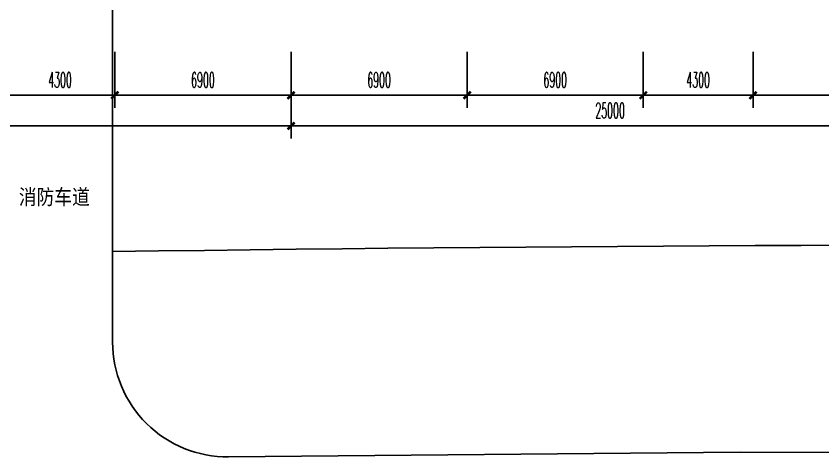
# Model space of a CAD drawing. Extents: x 34838826 to 35164760, y 36533342 to 36641385.
# Drawn here: x 35015913 to 35047517, y 36557020 to 36574295 of the extents above; entities that cross this region are included whole.
import ezdxf

# ---------------------------------------------------------------- set-up
doc = ezdxf.new("R2010")
doc.units = 0
doc.header["$LTSCALE"] = 1000
doc.header["$MEASUREMENT"] = 0
doc.layers.get('0').update_dxf_attribs({"linetype": 'CONTINUOUS'})
doc.layers.get('DEFPOINTS').update_dxf_attribs({"linetype": 'CONTINUOUS'})
for name, color, linetype in [('AXIS', 3, 'CONTINUOUS'), ('TEXT', 7, 'CONTINUOUS'), ('规划路', 30, 'CONTINUOUS'), ('道路边线', 8, 'CONTINUOUS')]:
    doc.layers.add(name, color=color, linetype=linetype)
doc.styles.add('-宋体', font='SimSun.ttf')
doc.styles.add('DIM_FONT', font='SIMPLEX.shx', dxfattribs={"width": 0.45})
doc.dimstyles.new('DIMA', dxfattribs={"dimtxt": 300, "dimasz": 1, "dimexe": 250, "dimexo": 300, "dimgap": 150, "dimtad": 1, "dimdec": 0, "dimzin": 0, "dimtxsty": 'DIM_FONT', "dimblk": '_DIMX', "dimcen": 0.09, "dimse1": 1, "dimclrt": 7, "dimazin": 3, "dimtfac": 1, "dimtdec": 0, "dimtix": 1, "dimtmove": 0, "dimatfit": 3, "dimtolj": 1, "dimtzin": 0})
doc.dimstyles.new('DIMB', dxfattribs={"dimtxt": 300, "dimasz": 1, "dimexe": 250, "dimexo": 300, "dimgap": 150, "dimtad": 1, "dimdec": 0, "dimzin": 0, "dimtxsty": 'DIM_FONT', "dimblk": '_DIMX', "dimcen": 0.09, "dimse2": 1, "dimclrt": 7, "dimazin": 3, "dimtfac": 1, "dimtdec": 0, "dimtix": 1, "dimtmove": 0, "dimatfit": 3, "dimtolj": 1, "dimtzin": 0})
doc.dimstyles.new('DIMN', dxfattribs={"dimtxt": 300, "dimasz": 1, "dimexe": 250, "dimexo": 300, "dimgap": 150, "dimtad": 1, "dimdec": 0, "dimzin": 0, "dimtxsty": 'DIM_FONT', "dimblk": '_DIMX', "dimcen": 0.09, "dimclrt": 7, "dimazin": 3, "dimtfac": 1, "dimtdec": 0, "dimtix": 1, "dimtmove": 0, "dimatfit": 3, "dimtolj": 1, "dimtzin": 0})

# ---------------------------------------------------------------- blocks, each defined once
blk = doc.blocks.new('_DIMX')
blk.add_line((-150, 0), (150, 0))
at = {"const_width": 50}
blk.add_lwpolyline([(-70, -70), (70, 70)], dxfattribs=at)
blk = doc.blocks.new('*D79')
at = {"color": 0, "linetype": 'BYBLOCK'}
for p, q in [((35001682, 36571693), (35001682, 36569494)), ((35026682, 36571693), (35026682, 36569494)), ((35026680, 36569994), (35001684, 36569994))]:
    blk.add_line(p, q, dxfattribs=at)
at = {"layer": 'DEFPOINTS', "color": 0, "linetype": 'BYBLOCK'}
for p in [(35001682, 36572293), (35026682, 36572293), (35001682, 36569994)]:
    blk.add_point(p, dxfattribs=at)
at = {"color": 0, "linetype": 'BYBLOCK', "xscale": 2, "yscale": 2, "zscale": 2}
for p, rotation in [((35001682, 36569994), 179.999998366936), ((35026682, 36569994), 359.999998366936)]:
    blk.add_blockref('_DIMX', p, dxfattribs=dict(at, rotation=rotation))
at = {"color": 7, "linetype": 'BYBLOCK', "insert": (35014182, 36570594), "char_height": 600, "attachment_point": 5, "rotation": 360, "style": 'DIM_FONT'}
blk.add_mtext('\\A1;25000', dxfattribs=at)
blk = doc.blocks.new('*D81')
at = {"color": 0, "linetype": 'BYBLOCK'}
for p, q in [((35019782, 36572893), (35019782, 36570694)), ((35026682, 36572893), (35026682, 36570694)), ((35026680, 36571194), (35019784, 36571194))]:
    blk.add_line(p, q, dxfattribs=at)
at = {"layer": 'DEFPOINTS', "color": 0, "linetype": 'BYBLOCK'}
for p in [(35019782, 36573493), (35026682, 36573493), (35019782, 36571194)]:
    blk.add_point(p, dxfattribs=at)
at = {"color": 0, "linetype": 'BYBLOCK', "xscale": 2, "yscale": 2, "zscale": 2}
for p, rotation in [((35019782, 36571194), 179.9999983882218), ((35026682, 36571194), 359.9999983882218)]:
    blk.add_blockref('_DIMX', p, dxfattribs=dict(at, rotation=rotation))
at = {"color": 7, "linetype": 'BYBLOCK', "insert": (35023232, 36571794), "char_height": 600, "attachment_point": 5, "rotation": 360, "style": 'DIM_FONT'}
blk.add_mtext('\\A1;6900', dxfattribs=at)
blk = doc.blocks.new('*D84')
at = {"color": 0, "linetype": 'BYBLOCK'}
for p, q in [((35019782, 36572893), (35019782, 36570694)), ((35019780, 36571194), (35015484, 36571194))]:
    blk.add_line(p, q, dxfattribs=at)
at = {"layer": 'DEFPOINTS', "color": 0, "linetype": 'BYBLOCK'}
for p in [(35015482, 36573493), (35019782, 36573493), (35015482, 36571194)]:
    blk.add_point(p, dxfattribs=at)
at = {"color": 0, "linetype": 'BYBLOCK', "xscale": 2, "yscale": 2, "zscale": 2}
for p, rotation in [((35015482, 36571194), 179.9999983669133), ((35019782, 36571194), 359.9999983669133)]:
    blk.add_blockref('_DIMX', p, dxfattribs=dict(at, rotation=rotation))
at = {"color": 7, "linetype": 'BYBLOCK', "insert": (35017632, 36571794), "char_height": 600, "attachment_point": 5, "rotation": 360, "style": 'DIM_FONT'}
blk.add_mtext('\\A1;4300', dxfattribs=at)
blk = doc.blocks.new('*D92')
at = {"color": 0, "linetype": 'BYBLOCK'}
for p, q in [((35001682, 36571693), (35001682, 36569494)), ((35026682, 36571693), (35026682, 36569494)), ((35026680, 36569994), (35001684, 36569994))]:
    blk.add_line(p, q, dxfattribs=at)
at = {"layer": 'DEFPOINTS', "color": 0, "linetype": 'BYBLOCK'}
for p in [(35001682, 36572293), (35026682, 36572293), (35001682, 36569994)]:
    blk.add_point(p, dxfattribs=at)
at = {"color": 0, "linetype": 'BYBLOCK', "xscale": 2, "yscale": 2, "zscale": 2}
for p, rotation in [((35001682, 36569994), 179.999998366936), ((35026682, 36569994), 359.999998366936)]:
    blk.add_blockref('_DIMX', p, dxfattribs=dict(at, rotation=rotation))
at = {"color": 7, "linetype": 'BYBLOCK', "insert": (35014182, 36570594), "char_height": 600, "attachment_point": 5, "rotation": 360, "style": 'DIM_FONT'}
blk.add_mtext('\\A1;25000', dxfattribs=at)
blk = doc.blocks.new('*D94')
at = {"color": 0, "linetype": 'BYBLOCK'}
for p, q in [((35019782, 36572893), (35019782, 36570694)), ((35026682, 36572893), (35026682, 36570694)), ((35026680, 36571194), (35019784, 36571194))]:
    blk.add_line(p, q, dxfattribs=at)
at = {"layer": 'DEFPOINTS', "color": 0, "linetype": 'BYBLOCK'}
for p in [(35019782, 36573493), (35026682, 36573493), (35019782, 36571194)]:
    blk.add_point(p, dxfattribs=at)
at = {"color": 0, "linetype": 'BYBLOCK', "xscale": 2, "yscale": 2, "zscale": 2}
for p, rotation in [((35019782, 36571194), 179.9999983882218), ((35026682, 36571194), 359.9999983882218)]:
    blk.add_blockref('_DIMX', p, dxfattribs=dict(at, rotation=rotation))
at = {"color": 7, "linetype": 'BYBLOCK', "insert": (35023232, 36571794), "char_height": 600, "attachment_point": 5, "rotation": 360, "style": 'DIM_FONT'}
blk.add_mtext('\\A1;6900', dxfattribs=at)
blk = doc.blocks.new('*D95')
at = {"color": 0, "linetype": 'BYBLOCK'}
for p, q in [((35001682, 36572893), (35001682, 36570694)), ((35008582, 36572893), (35008582, 36570694)), ((35008580, 36571194), (35001684, 36571194))]:
    blk.add_line(p, q, dxfattribs=at)
at = {"layer": 'DEFPOINTS', "color": 0, "linetype": 'BYBLOCK'}
for p in [(35001682, 36573493), (35008582, 36573493), (35001682, 36571194)]:
    blk.add_point(p, dxfattribs=at)
at = {"color": 0, "linetype": 'BYBLOCK', "xscale": 2, "yscale": 2, "zscale": 2}
for p, rotation in [((35001682, 36571194), 179.999998345658), ((35008582, 36571194), 359.999998345658)]:
    blk.add_blockref('_DIMX', p, dxfattribs=dict(at, rotation=rotation))
at = {"color": 7, "linetype": 'BYBLOCK', "insert": (35005132, 36571794), "char_height": 600, "attachment_point": 5, "rotation": 360, "style": 'DIM_FONT'}
blk.add_mtext('\\A1;6900', dxfattribs=at)
blk = doc.blocks.new('*D96')
at = {"color": 0, "linetype": 'BYBLOCK'}
for p, q in [((35008582, 36572893), (35008582, 36570694)), ((35015480, 36571194), (35008584, 36571194))]:
    blk.add_line(p, q, dxfattribs=at)
at = {"layer": 'DEFPOINTS', "color": 0, "linetype": 'BYBLOCK'}
for p in [(35008582, 36573493), (35015482, 36573493), (35008582, 36571194)]:
    blk.add_point(p, dxfattribs=at)
at = {"color": 0, "linetype": 'BYBLOCK', "xscale": 2, "yscale": 2, "zscale": 2}
for p, rotation in [((35008582, 36571194), 179.9999983669424), ((35015482, 36571194), 359.9999983669425)]:
    blk.add_blockref('_DIMX', p, dxfattribs=dict(at, rotation=rotation))
at = {"color": 7, "linetype": 'BYBLOCK', "insert": (35012032, 36571794), "char_height": 600, "attachment_point": 5, "rotation": 360, "style": 'DIM_FONT'}
blk.add_mtext('\\A1;6900', dxfattribs=at)
blk = doc.blocks.new('*D97')
at = {"color": 0, "linetype": 'BYBLOCK'}
for p, q in [((35040482, 36572893), (35040482, 36570694)), ((35044782, 36572893), (35044782, 36570694)), ((35044780, 36571194), (35040484, 36571194))]:
    blk.add_line(p, q, dxfattribs=at)
at = {"layer": 'DEFPOINTS', "color": 0, "linetype": 'BYBLOCK'}
for p in [(35040482, 36573493), (35044782, 36573493), (35040482, 36571194)]:
    blk.add_point(p, dxfattribs=at)
at = {"color": 0, "linetype": 'BYBLOCK', "xscale": 2, "yscale": 2, "zscale": 2}
for p, rotation in [((35040482, 36571194), 179.9999983669133), ((35044782, 36571194), 359.9999983669133)]:
    blk.add_blockref('_DIMX', p, dxfattribs=dict(at, rotation=rotation))
at = {"color": 7, "linetype": 'BYBLOCK', "insert": (35042632, 36571794), "char_height": 600, "attachment_point": 5, "rotation": 360, "style": 'DIM_FONT'}
blk.add_mtext('\\A1;4300', dxfattribs=at)

msp = doc.modelspace()

# ---------------------------------------------------------------- linework, layer by layer
at = {"layer": '规划路'}
msp.add_arc((35055378.5, 34071320.7), 2494000, 88.1760624, 90.8198661, dxfattribs=at)
at = {"layer": '道路边线'}
for p, q in [((35019692.1, 36574734.9), (35019692.1, 36561520.1)), ((35024234.4, 36557020.3), (35044275.3, 36557208.5)), ((35044275.3, 36557208.5), (35088243.8, 36557071.9))]:
    msp.add_line(p, q, dxfattribs=at)
msp.add_arc((35024192.1, 36561520.1), 4500, 180, 270.53823, dxfattribs=at)

# ---------------------------------------------------------------- texts
at = {"layer": 'TEXT', "style": '-宋体', "width": 0.85}
msp.add_text('消防车道', height=600, dxfattribs=at).set_placement((35016017.1, 36566909.9))

# ---------------------------------------------------------------- dimensions: what is measured, and where the dimension line sits
at = {"layer": 'AXIS'}
for p1, p2, dimstyle, picture, middle in [((35019782.1, 36573492.8), (35015482.1, 36573492.8), 'DIMB', '*D84', (35017632.1, 36571793.7)), ((35026682.1, 36573492.8), (35019782.1, 36573492.8), 'DIMN', '*D81', (35023232.1, 36571793.7)), ((35044782.1, 36573492.8), (35040482.1, 36573492.8), 'DIMN', '*D97', (35042632.1, 36571793.7)), ((35026682.1, 36572292.8), (35001682.1, 36572292.8), 'DIMN', '*D79', (35014182.1, 36570593.7))]:
    dim = msp.add_aligned_dim(p1=p1, p2=p2, distance=2299.2, dimstyle=dimstyle, override={"dimscale": 2, "dimblk1": '_DIMX', "dimblk2": '_DIMX', "dimsah": 1}, dxfattribs=at)
    dim.commit()
    dim.dimension.update_dxf_attribs({"geometry": picture, "text_midpoint": middle})
for p1, p2, dimstyle, picture, middle in [((35033582.1, 36573492.8), (35026682.1, 36573492.8), 'DIMN', '*D95', (35030132.1, 36571793.7)), ((35040482.1, 36573492.8), (35033582.1, 36573492.8), 'DIMA', '*D96', (35037032.1, 36571793.7)), ((35051682.1, 36573492.8), (35044782.1, 36573492.8), 'DIMN', '*D94', (35048232.1, 36571793.7)), ((35051682.1, 36572292.8), (35026682.1, 36572292.8), 'DIMN', '*D92', (35039182.1, 36570593.7))]:
    dim = msp.add_aligned_dim(p1=p1, p2=p2, distance=2299.2, dimstyle=dimstyle, override={"dimscale": 2, "dimblk1": '_DIMX', "dimblk2": '_DIMX', "dimsah": 1}, dxfattribs=at)
    dim.commit()
    dim.dimension.update_dxf_attribs({"geometry": picture, "text_midpoint": middle, "insert": (25000, 0)})

doc.saveas('drawing.dxf')
